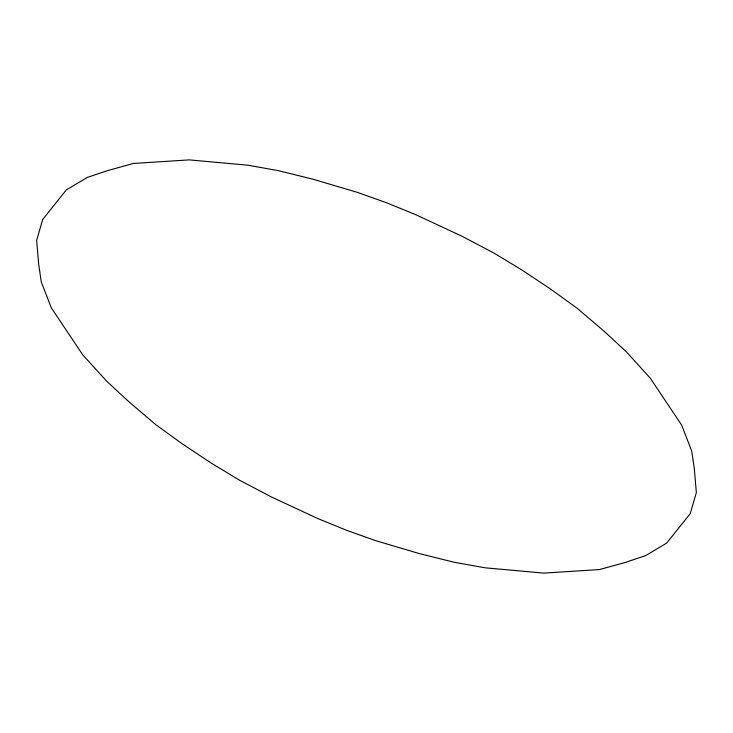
<?xml version="1.0" encoding="UTF-8"?>
<svg xmlns="http://www.w3.org/2000/svg" width="733" height="733" viewBox="0 0 733 733"><rect width="100%" height="100%" fill="white"/><g stroke="black" fill="none" stroke-linecap="round" stroke-linejoin="round"><path stroke-width="1.1" d="M42.716 219.442L36.65 240.387L38.702 264.439L41.277 281.921L51.31 307.842L82.627 354.69L106.496 381.023L128.477 401.409L155.973 424.819L182.929 444.308L211.067 462.99L239.05 479.95L271.531 497.02L317.334 518.35L346.379 530.206L375.763 540.688L419.927 553.754L454.478 562.321L485.255 567.828L543.84 573.114L599.576 569.55L625.68 562.312L645.599 555.614L666.663 543.107L690.284 513.558L696.35 492.613L694.298 468.561L691.723 451.079L681.69 425.158L650.373 378.31L626.504 351.977L604.523 331.591L577.027 308.181L550.071 288.692L521.933 270.01L493.95 253.05L461.469 235.98L415.666 214.65L386.621 202.794L357.237 192.312L313.073 179.246L278.522 170.679L247.745 165.172L189.16 159.886L133.424 163.45L107.32 170.688L87.401 177.386L66.337 189.893L42.716 219.442"/></g></svg>
